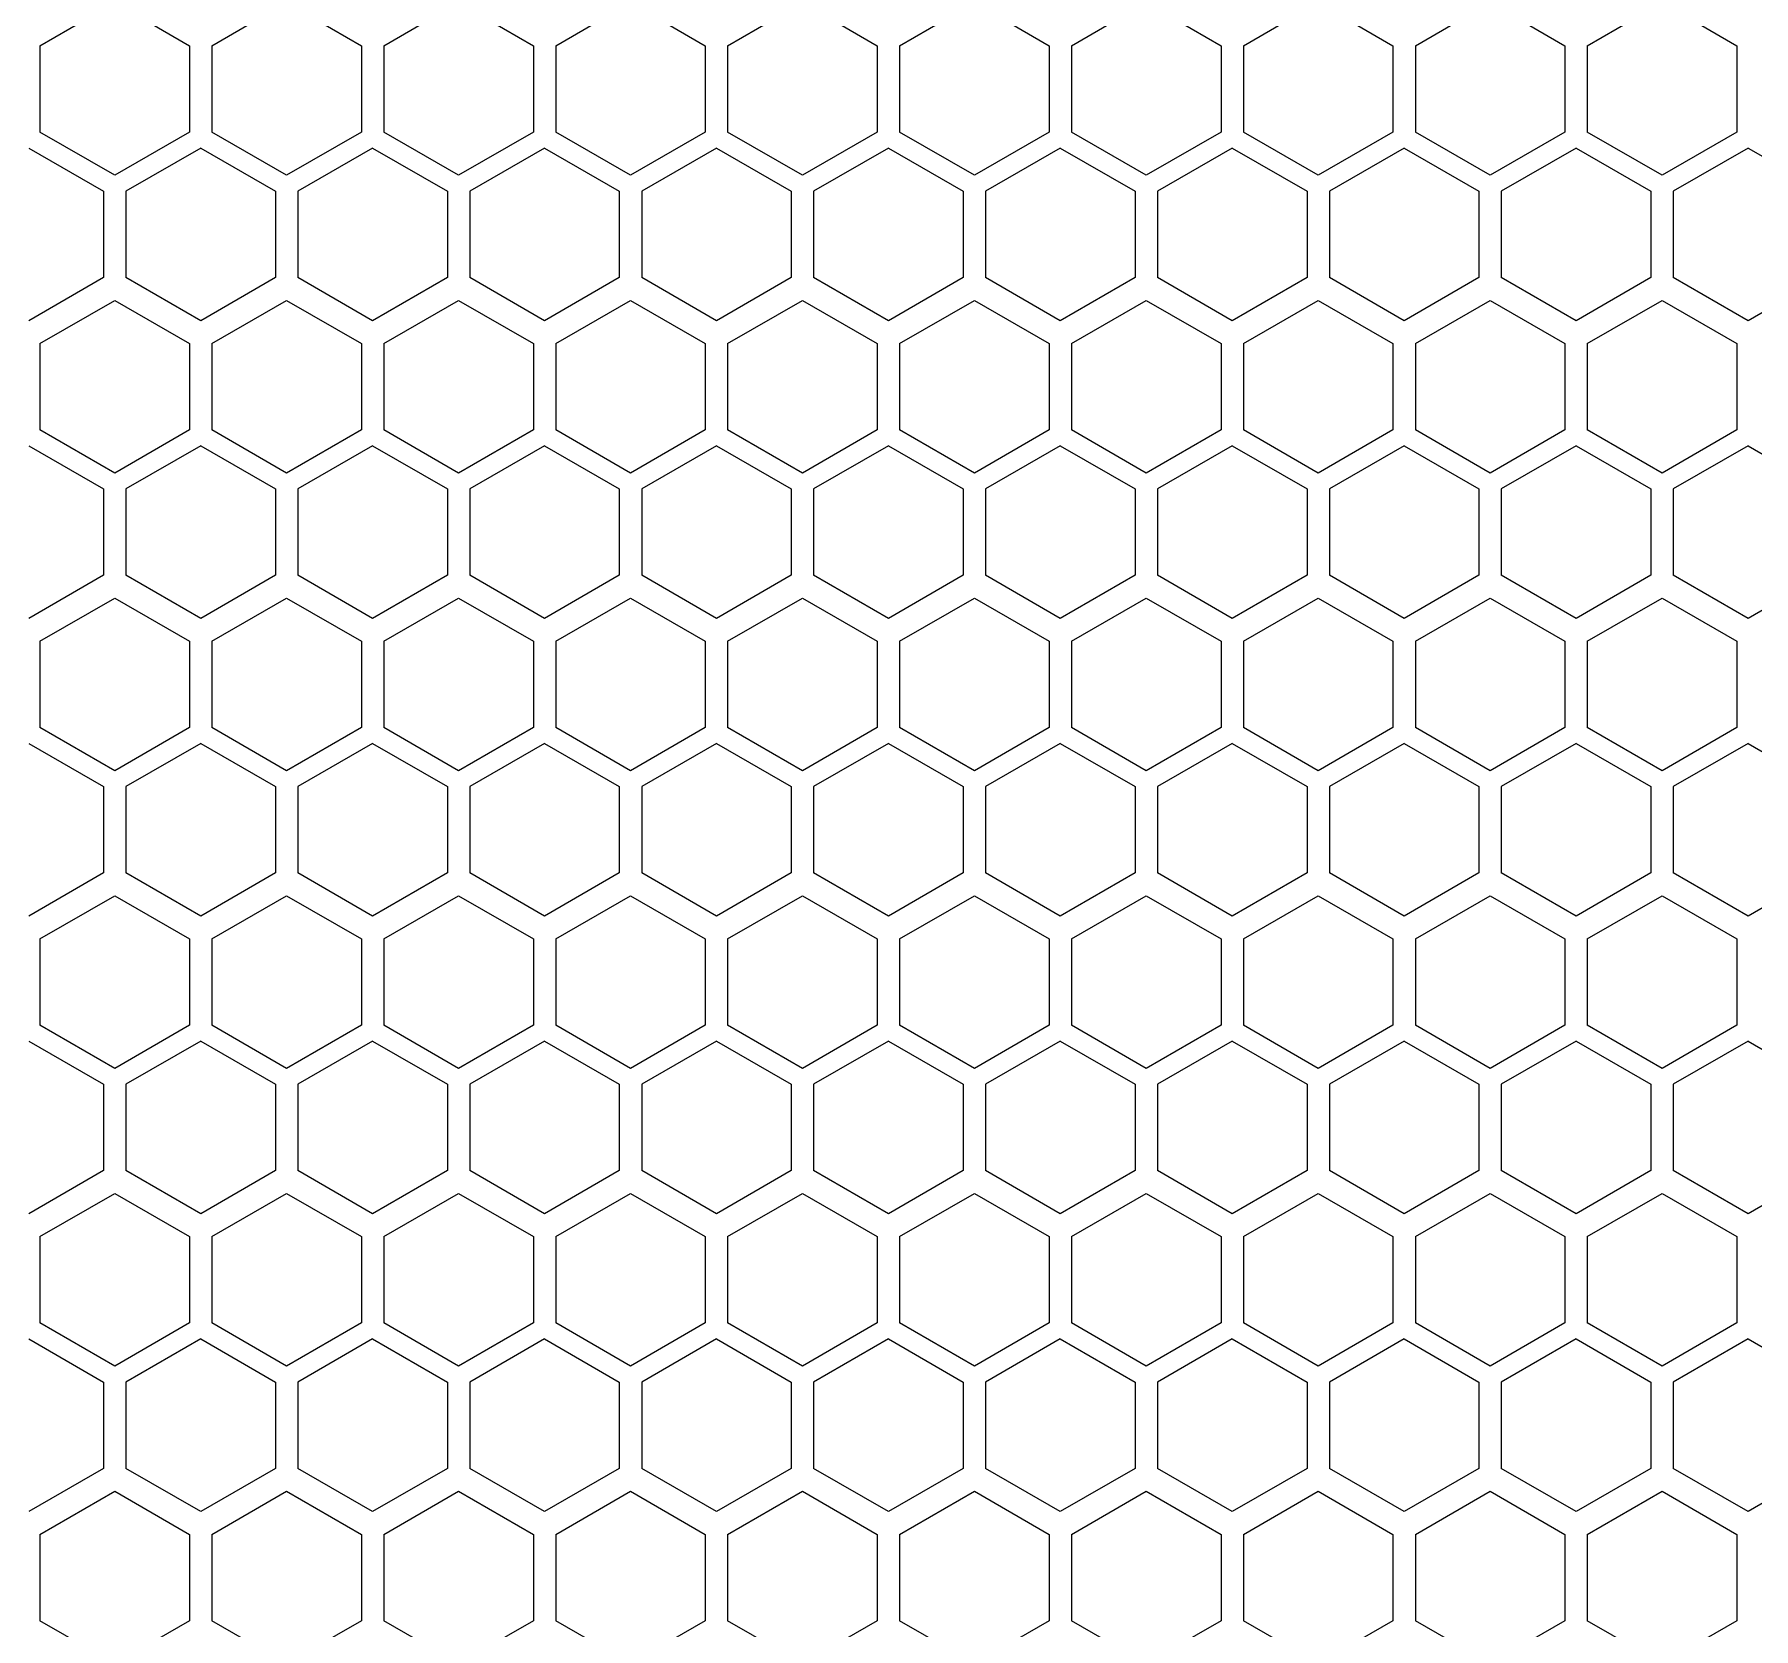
# Model space of a CAD drawing. Extents: x 61367 to 140945, y -1257 to 25588.
# Drawn here: x 91885.2 to 91977.2, y 15887.5 to 15972.8 of the extents above; entities that cross this region are included whole.
import ezdxf

# ---------------------------------------------------------------- set-up
doc = ezdxf.new("R2010")
doc.units = 0
doc.header["$MEASUREMENT"] = 0
doc.layers.get('0').update_dxf_attribs({"linetype": 'CONTINUOUS'})
doc.layers.add('4215-0412-2-1_0', color=7, linetype='CONTINUOUS')

# ---------------------------------------------------------------- blocks, each defined once
blk = doc.blocks.new('RYHTHYT')
at = {"layer": '4215-0412-2-1_0', "color": 7, "linetype": 'Continuous'}
for p, q in [((-33033.862, -67721.455), (-33029.861, -67719.145)), ((-33029.861, -67719.145), (-33025.86, -67721.455)), ((-33024.662, -67721.455), (-33020.661, -67719.145)), ((-33020.661, -67719.145), (-33016.66, -67721.455)), ((-33015.462, -67721.455), (-33011.461, -67719.145)), ((-33011.461, -67719.145), (-33007.46, -67721.455)), ((-33006.262, -67721.455), (-33002.261, -67719.145)), ((-33002.261, -67719.145), (-32998.26, -67721.455)), ((-32997.062, -67721.455), (-32993.061, -67719.145)), ((-32993.061, -67719.145), (-32989.06, -67721.455)), ((-32987.862, -67721.455), (-32983.861, -67719.145)), ((-32983.861, -67719.145), (-32979.86, -67721.455)), ((-32978.662, -67721.455), (-32974.661, -67719.145)), ((-32974.661, -67719.145), (-32970.66, -67721.455)), ((-32969.462, -67721.455), (-32965.461, -67719.145)), ((-32965.461, -67719.145), (-32961.46, -67721.455)), ((-32960.262, -67721.455), (-32956.261, -67719.145)), ((-32956.261, -67719.145), (-32952.26, -67721.455)), ((-32951.062, -67721.455), (-32947.061, -67719.145)), ((-32947.061, -67719.145), (-32943.06, -67721.455)), ((-33033.862, -67721.455), (-33033.862, -67726.075)), ((-33025.86, -67721.455), (-33025.86, -67726.075)), ((-33024.662, -67721.455), (-33024.662, -67726.075)), ((-33016.66, -67721.455), (-33016.66, -67726.075)), ((-33015.462, -67721.455), (-33015.462, -67726.075)), ((-33007.46, -67721.455), (-33007.46, -67726.075)), ((-33006.262, -67721.455), (-33006.262, -67726.075)), ((-32998.26, -67721.455), (-32998.26, -67726.075)), ((-32997.062, -67721.455), (-32997.062, -67726.075)), ((-32989.06, -67721.455), (-32989.06, -67726.075)), ((-32987.862, -67721.455), (-32987.862, -67726.075)), ((-32979.86, -67721.455), (-32979.86, -67726.075)), ((-32978.662, -67721.455), (-32978.662, -67726.075)), ((-32970.66, -67721.455), (-32970.66, -67726.075)), ((-32969.462, -67721.455), (-32969.462, -67726.075)), ((-32961.46, -67721.455), (-32961.46, -67726.075)), ((-32960.262, -67721.455), (-32960.262, -67726.075)), ((-32952.26, -67721.455), (-32952.26, -67726.075)), ((-32951.062, -67721.455), (-32951.062, -67726.075)), ((-32943.06, -67721.455), (-32943.06, -67726.075)), ((-33029.861, -67728.385), (-33033.862, -67726.075)), ((-33025.86, -67726.075), (-33029.861, -67728.385)), ((-33020.661, -67728.385), (-33024.662, -67726.075)), ((-33016.66, -67726.075), (-33020.661, -67728.385)), ((-33011.461, -67728.385), (-33015.462, -67726.075)), ((-33007.46, -67726.075), (-33011.461, -67728.385)), ((-33002.261, -67728.385), (-33006.262, -67726.075)), ((-32998.26, -67726.075), (-33002.261, -67728.385)), ((-32993.061, -67728.385), (-32997.062, -67726.075)), ((-32989.06, -67726.075), (-32993.061, -67728.385)), ((-32983.861, -67728.385), (-32987.862, -67726.075)), ((-32979.86, -67726.075), (-32983.861, -67728.385)), ((-32974.661, -67728.385), (-32978.662, -67726.075)), ((-32970.66, -67726.075), (-32974.661, -67728.385)), ((-32965.461, -67728.385), (-32969.462, -67726.075)), ((-32961.46, -67726.075), (-32965.461, -67728.385)), ((-32956.261, -67728.385), (-32960.262, -67726.075)), ((-32952.26, -67726.075), (-32956.261, -67728.385)), ((-32947.061, -67728.385), (-32951.062, -67726.075)), ((-32943.06, -67726.075), (-32947.061, -67728.385)), ((-33034.461, -67726.925), (-33030.46, -67729.235)), ((-33025.261, -67726.925), (-33029.262, -67729.235)), ((-33025.261, -67726.925), (-33021.26, -67729.235)), ((-33016.061, -67726.925), (-33020.062, -67729.235)), ((-33016.061, -67726.925), (-33012.06, -67729.235)), ((-33006.861, -67726.925), (-33010.862, -67729.235)), ((-33006.861, -67726.925), (-33002.86, -67729.235)), ((-32997.661, -67726.925), (-33001.662, -67729.235)), ((-32997.661, -67726.925), (-32993.66, -67729.235)), ((-32988.461, -67726.925), (-32992.462, -67729.235)), ((-32988.461, -67726.925), (-32984.46, -67729.235)), ((-32979.261, -67726.925), (-32983.262, -67729.235)), ((-32979.261, -67726.925), (-32975.26, -67729.235)), ((-32970.061, -67726.925), (-32974.062, -67729.235)), ((-32970.061, -67726.925), (-32966.06, -67729.235)), ((-32960.861, -67726.925), (-32964.862, -67729.235)), ((-32960.861, -67726.925), (-32956.86, -67729.235)), ((-32951.661, -67726.925), (-32955.662, -67729.235)), ((-32951.661, -67726.925), (-32947.66, -67729.235)), ((-32942.461, -67726.925), (-32946.462, -67729.235)), ((-32942.461, -67726.925), (-32938.46, -67729.235)), ((-33030.46, -67729.235), (-33030.46, -67733.855)), ((-33029.262, -67729.235), (-33029.262, -67733.855)), ((-33021.26, -67729.235), (-33021.26, -67733.855)), ((-33020.062, -67729.235), (-33020.062, -67733.855)), ((-33012.06, -67729.235), (-33012.06, -67733.855)), ((-33010.862, -67729.235), (-33010.862, -67733.855)), ((-33002.86, -67729.235), (-33002.86, -67733.855)), ((-33001.662, -67729.235), (-33001.662, -67733.855)), ((-32993.66, -67729.235), (-32993.66, -67733.855)), ((-32992.462, -67729.235), (-32992.462, -67733.855)), ((-32984.46, -67729.235), (-32984.46, -67733.855)), ((-32983.262, -67729.235), (-32983.262, -67733.855)), ((-32975.26, -67729.235), (-32975.26, -67733.855)), ((-32974.062, -67729.235), (-32974.062, -67733.855)), ((-32966.06, -67729.235), (-32966.06, -67733.855)), ((-32964.862, -67729.235), (-32964.862, -67733.855)), ((-32956.86, -67729.235), (-32956.86, -67733.855)), ((-32955.662, -67729.235), (-32955.662, -67733.855)), ((-32947.66, -67729.235), (-32947.66, -67733.855)), ((-32946.462, -67729.235), (-32946.462, -67733.855)), ((-33030.46, -67733.855), (-33034.461, -67736.165)), ((-33025.261, -67736.165), (-33029.262, -67733.855)), ((-33021.26, -67733.855), (-33025.261, -67736.165)), ((-33016.061, -67736.165), (-33020.062, -67733.855)), ((-33012.06, -67733.855), (-33016.061, -67736.165)), ((-33006.861, -67736.165), (-33010.862, -67733.855)), ((-33002.86, -67733.855), (-33006.861, -67736.165)), ((-32997.661, -67736.165), (-33001.662, -67733.855)), ((-32993.66, -67733.855), (-32997.661, -67736.165)), ((-32988.461, -67736.165), (-32992.462, -67733.855)), ((-32984.46, -67733.855), (-32988.461, -67736.165)), ((-32979.261, -67736.165), (-32983.262, -67733.855)), ((-32975.26, -67733.855), (-32979.261, -67736.165)), ((-32970.061, -67736.165), (-32974.062, -67733.855)), ((-32966.06, -67733.855), (-32970.061, -67736.165)), ((-32960.861, -67736.165), (-32964.862, -67733.855)), ((-32956.86, -67733.855), (-32960.861, -67736.165)), ((-32951.661, -67736.165), (-32955.662, -67733.855)), ((-32947.66, -67733.855), (-32951.661, -67736.165)), ((-32942.461, -67736.165), (-32946.462, -67733.855)), ((-32938.46, -67733.855), (-32942.461, -67736.165)), ((-33033.862, -67737.385), (-33029.861, -67735.075)), ((-33029.861, -67735.075), (-33025.86, -67737.385)), ((-33024.662, -67737.385), (-33020.661, -67735.075)), ((-33020.661, -67735.075), (-33016.66, -67737.385)), ((-33015.462, -67737.385), (-33011.461, -67735.075)), ((-33011.461, -67735.075), (-33007.46, -67737.385)), ((-33006.262, -67737.385), (-33002.261, -67735.075)), ((-33002.261, -67735.075), (-32998.26, -67737.385)), ((-32997.062, -67737.385), (-32993.061, -67735.075)), ((-32993.061, -67735.075), (-32989.06, -67737.385)), ((-32987.862, -67737.385), (-32983.861, -67735.075)), ((-32983.861, -67735.075), (-32979.86, -67737.385)), ((-32978.662, -67737.385), (-32974.661, -67735.075)), ((-32974.661, -67735.075), (-32970.66, -67737.385)), ((-32969.462, -67737.385), (-32965.461, -67735.075)), ((-32965.461, -67735.075), (-32961.46, -67737.385)), ((-32960.262, -67737.385), (-32956.261, -67735.075)), ((-32956.261, -67735.075), (-32952.26, -67737.385)), ((-32951.062, -67737.385), (-32947.061, -67735.075)), ((-32947.061, -67735.075), (-32943.06, -67737.385)), ((-33033.862, -67737.385), (-33033.862, -67742.005)), ((-33025.86, -67737.385), (-33025.86, -67742.005)), ((-33024.662, -67737.385), (-33024.662, -67742.005)), ((-33016.66, -67737.385), (-33016.66, -67742.005)), ((-33015.462, -67737.385), (-33015.462, -67742.005)), ((-33007.46, -67737.385), (-33007.46, -67742.005)), ((-33006.262, -67737.385), (-33006.262, -67742.005)), ((-32998.26, -67737.385), (-32998.26, -67742.005)), ((-32997.062, -67737.385), (-32997.062, -67742.005)), ((-32989.06, -67737.385), (-32989.06, -67742.005)), ((-32987.862, -67737.385), (-32987.862, -67742.005)), ((-32979.86, -67737.385), (-32979.86, -67742.005)), ((-32978.662, -67737.385), (-32978.662, -67742.005)), ((-32970.66, -67737.385), (-32970.66, -67742.005)), ((-32969.462, -67737.385), (-32969.462, -67742.005)), ((-32961.46, -67737.385), (-32961.46, -67742.005)), ((-32960.262, -67737.385), (-32960.262, -67742.005)), ((-32952.26, -67737.385), (-32952.26, -67742.005)), ((-32951.062, -67737.385), (-32951.062, -67742.005)), ((-32943.06, -67737.385), (-32943.06, -67742.005)), ((-33029.861, -67744.315), (-33033.862, -67742.005)), ((-33025.86, -67742.005), (-33029.861, -67744.315)), ((-33020.661, -67744.315), (-33024.662, -67742.005)), ((-33016.66, -67742.005), (-33020.661, -67744.315)), ((-33011.461, -67744.315), (-33015.462, -67742.005)), ((-33007.46, -67742.005), (-33011.461, -67744.315)), ((-33002.261, -67744.315), (-33006.262, -67742.005)), ((-32998.26, -67742.005), (-33002.261, -67744.315)), ((-32993.061, -67744.315), (-32997.062, -67742.005)), ((-32989.06, -67742.005), (-32993.061, -67744.315)), ((-32983.861, -67744.315), (-32987.862, -67742.005)), ((-32979.86, -67742.005), (-32983.861, -67744.315)), ((-32974.661, -67744.315), (-32978.662, -67742.005)), ((-32970.66, -67742.005), (-32974.661, -67744.315)), ((-32965.461, -67744.315), (-32969.462, -67742.005)), ((-32961.46, -67742.005), (-32965.461, -67744.315)), ((-32956.261, -67744.315), (-32960.262, -67742.005)), ((-32952.26, -67742.005), (-32956.261, -67744.315)), ((-32947.061, -67744.315), (-32951.062, -67742.005)), ((-32943.06, -67742.005), (-32947.061, -67744.315)), ((-33034.461, -67742.855), (-33030.46, -67745.165)), ((-33025.261, -67742.855), (-33029.262, -67745.165)), ((-33025.261, -67742.855), (-33021.26, -67745.165)), ((-33016.061, -67742.855), (-33020.062, -67745.165)), ((-33016.061, -67742.855), (-33012.06, -67745.165)), ((-33006.861, -67742.855), (-33010.862, -67745.165)), ((-33006.861, -67742.855), (-33002.86, -67745.165)), ((-32997.661, -67742.855), (-33001.662, -67745.165)), ((-32997.661, -67742.855), (-32993.66, -67745.165)), ((-32988.461, -67742.855), (-32992.462, -67745.165)), ((-32988.461, -67742.855), (-32984.46, -67745.165)), ((-32979.261, -67742.855), (-32983.262, -67745.165)), ((-32979.261, -67742.855), (-32975.26, -67745.165)), ((-32970.061, -67742.855), (-32974.062, -67745.165)), ((-32970.061, -67742.855), (-32966.06, -67745.165)), ((-32960.861, -67742.855), (-32964.862, -67745.165)), ((-32960.861, -67742.855), (-32956.86, -67745.165)), ((-32951.661, -67742.855), (-32955.662, -67745.165)), ((-32951.661, -67742.855), (-32947.66, -67745.165)), ((-32942.461, -67742.855), (-32946.462, -67745.165)), ((-32942.461, -67742.855), (-32938.46, -67745.165)), ((-33030.46, -67745.165), (-33030.46, -67749.785)), ((-33029.262, -67745.165), (-33029.262, -67749.785)), ((-33021.26, -67745.165), (-33021.26, -67749.785)), ((-33020.062, -67745.165), (-33020.062, -67749.785)), ((-33012.06, -67745.165), (-33012.06, -67749.785)), ((-33010.862, -67745.165), (-33010.862, -67749.785)), ((-33002.86, -67745.165), (-33002.86, -67749.785)), ((-33001.662, -67745.165), (-33001.662, -67749.785)), ((-32993.66, -67745.165), (-32993.66, -67749.785)), ((-32992.462, -67745.165), (-32992.462, -67749.785)), ((-32984.46, -67745.165), (-32984.46, -67749.785)), ((-32983.262, -67745.165), (-32983.262, -67749.785)), ((-32975.26, -67745.165), (-32975.26, -67749.785)), ((-32974.062, -67745.165), (-32974.062, -67749.785)), ((-32966.06, -67745.165), (-32966.06, -67749.785)), ((-32964.862, -67745.165), (-32964.862, -67749.785)), ((-32956.86, -67745.165), (-32956.86, -67749.785)), ((-32955.662, -67745.165), (-32955.662, -67749.785)), ((-32947.66, -67745.165), (-32947.66, -67749.785)), ((-32946.462, -67745.165), (-32946.462, -67749.785)), ((-33030.46, -67749.785), (-33034.461, -67752.095)), ((-33025.261, -67752.095), (-33029.262, -67749.785)), ((-33021.26, -67749.785), (-33025.261, -67752.095)), ((-33016.061, -67752.095), (-33020.062, -67749.785)), ((-33012.06, -67749.785), (-33016.061, -67752.095)), ((-33006.861, -67752.095), (-33010.862, -67749.785)), ((-33002.86, -67749.785), (-33006.861, -67752.095)), ((-32997.661, -67752.095), (-33001.662, -67749.785)), ((-32993.66, -67749.785), (-32997.661, -67752.095)), ((-32988.461, -67752.095), (-32992.462, -67749.785)), ((-32984.46, -67749.785), (-32988.461, -67752.095)), ((-32979.261, -67752.095), (-32983.262, -67749.785)), ((-32975.26, -67749.785), (-32979.261, -67752.095)), ((-32970.061, -67752.095), (-32974.062, -67749.785)), ((-32966.06, -67749.785), (-32970.061, -67752.095)), ((-32960.861, -67752.095), (-32964.862, -67749.785)), ((-32956.86, -67749.785), (-32960.861, -67752.095)), ((-32951.661, -67752.095), (-32955.662, -67749.785)), ((-32947.66, -67749.785), (-32951.661, -67752.095)), ((-32942.461, -67752.095), (-32946.462, -67749.785)), ((-32938.46, -67749.785), (-32942.461, -67752.095)), ((-33033.862, -67753.315), (-33029.861, -67751.005)), ((-33029.861, -67751.005), (-33025.86, -67753.315)), ((-33024.662, -67753.315), (-33020.661, -67751.005)), ((-33020.661, -67751.005), (-33016.66, -67753.315)), ((-33015.462, -67753.315), (-33011.461, -67751.005)), ((-33011.461, -67751.005), (-33007.46, -67753.315)), ((-33006.262, -67753.315), (-33002.261, -67751.005)), ((-33002.261, -67751.005), (-32998.26, -67753.315)), ((-32997.062, -67753.315), (-32993.061, -67751.005)), ((-32993.061, -67751.005), (-32989.06, -67753.315)), ((-32987.862, -67753.315), (-32983.861, -67751.005)), ((-32983.861, -67751.005), (-32979.86, -67753.315)), ((-32978.662, -67753.315), (-32974.661, -67751.005)), ((-32974.661, -67751.005), (-32970.66, -67753.315)), ((-32969.462, -67753.315), (-32965.461, -67751.005)), ((-32965.461, -67751.005), (-32961.46, -67753.315)), ((-32960.262, -67753.315), (-32956.261, -67751.005)), ((-32956.261, -67751.005), (-32952.26, -67753.315)), ((-32951.062, -67753.315), (-32947.061, -67751.005)), ((-32947.061, -67751.005), (-32943.06, -67753.315)), ((-33033.862, -67753.315), (-33033.862, -67757.935)), ((-33025.86, -67753.315), (-33025.86, -67757.935)), ((-33024.662, -67753.315), (-33024.662, -67757.935)), ((-33016.66, -67753.315), (-33016.66, -67757.935)), ((-33015.462, -67753.315), (-33015.462, -67757.935)), ((-33007.46, -67753.315), (-33007.46, -67757.935)), ((-33006.262, -67753.315), (-33006.262, -67757.935)), ((-32998.26, -67753.315), (-32998.26, -67757.935)), ((-32997.062, -67753.315), (-32997.062, -67757.935)), ((-32989.06, -67753.315), (-32989.06, -67757.935)), ((-32987.862, -67753.315), (-32987.862, -67757.935)), ((-32979.86, -67753.315), (-32979.86, -67757.935)), ((-32978.662, -67753.315), (-32978.662, -67757.935)), ((-32970.66, -67753.315), (-32970.66, -67757.935)), ((-32969.462, -67753.315), (-32969.462, -67757.935)), ((-32961.46, -67753.315), (-32961.46, -67757.935)), ((-32960.262, -67753.315), (-32960.262, -67757.935)), ((-32952.26, -67753.315), (-32952.26, -67757.935)), ((-32951.062, -67753.315), (-32951.062, -67757.935)), ((-32943.06, -67753.315), (-32943.06, -67757.935)), ((-33029.861, -67760.245), (-33033.862, -67757.935)), ((-33025.86, -67757.935), (-33029.861, -67760.245)), ((-33020.661, -67760.245), (-33024.662, -67757.935)), ((-33016.66, -67757.935), (-33020.661, -67760.245)), ((-33011.461, -67760.245), (-33015.462, -67757.935)), ((-33007.46, -67757.935), (-33011.461, -67760.245)), ((-33002.261, -67760.245), (-33006.262, -67757.935)), ((-32998.26, -67757.935), (-33002.261, -67760.245)), ((-32993.061, -67760.245), (-32997.062, -67757.935)), ((-32989.06, -67757.935), (-32993.061, -67760.245)), ((-32983.861, -67760.245), (-32987.862, -67757.935)), ((-32979.86, -67757.935), (-32983.861, -67760.245)), ((-32974.661, -67760.245), (-32978.662, -67757.935)), ((-32970.66, -67757.935), (-32974.661, -67760.245)), ((-32965.461, -67760.245), (-32969.462, -67757.935)), ((-32961.46, -67757.935), (-32965.461, -67760.245)), ((-32956.261, -67760.245), (-32960.262, -67757.935)), ((-32952.26, -67757.935), (-32956.261, -67760.245)), ((-32947.061, -67760.245), (-32951.062, -67757.935)), ((-32943.06, -67757.935), (-32947.061, -67760.245)), ((-33034.461, -67758.785), (-33030.46, -67761.095)), ((-33025.261, -67758.785), (-33029.262, -67761.095)), ((-33025.261, -67758.785), (-33021.26, -67761.095)), ((-33016.061, -67758.785), (-33020.062, -67761.095)), ((-33016.061, -67758.785), (-33012.06, -67761.095)), ((-33006.861, -67758.785), (-33010.862, -67761.095)), ((-33006.861, -67758.785), (-33002.86, -67761.095)), ((-32997.661, -67758.785), (-33001.662, -67761.095)), ((-32997.661, -67758.785), (-32993.66, -67761.095)), ((-32988.461, -67758.785), (-32992.462, -67761.095)), ((-32988.461, -67758.785), (-32984.46, -67761.095)), ((-32979.261, -67758.785), (-32983.262, -67761.095)), ((-32979.261, -67758.785), (-32975.26, -67761.095)), ((-32970.061, -67758.785), (-32974.062, -67761.095)), ((-32970.061, -67758.785), (-32966.06, -67761.095)), ((-32960.861, -67758.785), (-32964.862, -67761.095)), ((-32960.861, -67758.785), (-32956.86, -67761.095)), ((-32951.661, -67758.785), (-32955.662, -67761.095)), ((-32951.661, -67758.785), (-32947.66, -67761.095)), ((-32942.461, -67758.785), (-32946.462, -67761.095)), ((-32942.461, -67758.785), (-32938.46, -67761.095)), ((-33030.46, -67761.095), (-33030.46, -67765.715)), ((-33029.262, -67761.095), (-33029.262, -67765.715)), ((-33021.26, -67761.095), (-33021.26, -67765.715)), ((-33020.062, -67761.095), (-33020.062, -67765.715)), ((-33012.06, -67761.095), (-33012.06, -67765.715)), ((-33010.862, -67761.095), (-33010.862, -67765.715)), ((-33002.86, -67761.095), (-33002.86, -67765.715)), ((-33001.662, -67761.095), (-33001.662, -67765.715)), ((-32993.66, -67761.095), (-32993.66, -67765.715)), ((-32992.462, -67761.095), (-32992.462, -67765.715)), ((-32984.46, -67761.095), (-32984.46, -67765.715)), ((-32983.262, -67761.095), (-32983.262, -67765.715)), ((-32975.26, -67761.095), (-32975.26, -67765.715)), ((-32974.062, -67761.095), (-32974.062, -67765.715)), ((-32966.06, -67761.095), (-32966.06, -67765.715)), ((-32964.862, -67761.095), (-32964.862, -67765.715)), ((-32956.86, -67761.095), (-32956.86, -67765.715)), ((-32955.662, -67761.095), (-32955.662, -67765.715)), ((-32947.66, -67761.095), (-32947.66, -67765.715)), ((-32946.462, -67761.095), (-32946.462, -67765.715)), ((-33030.46, -67765.715), (-33034.461, -67768.025)), ((-33025.261, -67768.025), (-33029.262, -67765.715)), ((-33021.26, -67765.715), (-33025.261, -67768.025)), ((-33016.061, -67768.025), (-33020.062, -67765.715)), ((-33012.06, -67765.715), (-33016.061, -67768.025)), ((-33006.861, -67768.025), (-33010.862, -67765.715)), ((-33002.86, -67765.715), (-33006.861, -67768.025)), ((-32997.661, -67768.025), (-33001.662, -67765.715)), ((-32993.66, -67765.715), (-32997.661, -67768.025)), ((-32988.461, -67768.025), (-32992.462, -67765.715)), ((-32984.46, -67765.715), (-32988.461, -67768.025)), ((-32979.261, -67768.025), (-32983.262, -67765.715)), ((-32975.26, -67765.715), (-32979.261, -67768.025)), ((-32970.061, -67768.025), (-32974.062, -67765.715)), ((-32966.06, -67765.715), (-32970.061, -67768.025)), ((-32960.861, -67768.025), (-32964.862, -67765.715)), ((-32956.86, -67765.715), (-32960.861, -67768.025)), ((-32951.661, -67768.025), (-32955.662, -67765.715)), ((-32947.66, -67765.715), (-32951.661, -67768.025)), ((-32942.461, -67768.025), (-32946.462, -67765.715)), ((-32938.46, -67765.715), (-32942.461, -67768.025)), ((-33033.862, -67769.245), (-33029.861, -67766.935)), ((-33029.861, -67766.935), (-33025.86, -67769.245)), ((-33024.662, -67769.245), (-33020.661, -67766.935)), ((-33020.661, -67766.935), (-33016.66, -67769.245)), ((-33015.462, -67769.245), (-33011.461, -67766.935)), ((-33011.461, -67766.935), (-33007.46, -67769.245)), ((-33006.262, -67769.245), (-33002.261, -67766.935)), ((-33002.261, -67766.935), (-32998.26, -67769.245)), ((-32997.062, -67769.245), (-32993.061, -67766.935)), ((-32993.061, -67766.935), (-32989.06, -67769.245)), ((-32987.862, -67769.245), (-32983.861, -67766.935)), ((-32983.861, -67766.935), (-32979.86, -67769.245)), ((-32978.662, -67769.245), (-32974.661, -67766.935)), ((-32974.661, -67766.935), (-32970.66, -67769.245)), ((-32969.462, -67769.245), (-32965.461, -67766.935)), ((-32965.461, -67766.935), (-32961.46, -67769.245)), ((-32960.262, -67769.245), (-32956.261, -67766.935)), ((-32956.261, -67766.935), (-32952.26, -67769.245)), ((-32951.062, -67769.245), (-32947.061, -67766.935)), ((-32947.061, -67766.935), (-32943.06, -67769.245)), ((-33033.862, -67769.245), (-33033.862, -67773.865)), ((-33025.86, -67769.245), (-33025.86, -67773.865)), ((-33024.662, -67769.245), (-33024.662, -67773.865)), ((-33016.66, -67769.245), (-33016.66, -67773.865)), ((-33015.462, -67769.245), (-33015.462, -67773.865)), ((-33007.46, -67769.245), (-33007.46, -67773.865)), ((-33006.262, -67769.245), (-33006.262, -67773.865)), ((-32998.26, -67769.245), (-32998.26, -67773.865)), ((-32997.062, -67769.245), (-32997.062, -67773.865)), ((-32989.06, -67769.245), (-32989.06, -67773.865)), ((-32987.862, -67769.245), (-32987.862, -67773.865)), ((-32979.86, -67769.245), (-32979.86, -67773.865)), ((-32978.662, -67769.245), (-32978.662, -67773.865)), ((-32970.66, -67769.245), (-32970.66, -67773.865)), ((-32969.462, -67769.245), (-32969.462, -67773.865)), ((-32961.46, -67769.245), (-32961.46, -67773.865)), ((-32960.262, -67769.245), (-32960.262, -67773.865)), ((-32952.26, -67769.245), (-32952.26, -67773.865)), ((-32951.062, -67769.245), (-32951.062, -67773.865)), ((-32943.06, -67769.245), (-32943.06, -67773.865)), ((-33029.861, -67776.175), (-33033.862, -67773.865)), ((-33025.86, -67773.865), (-33029.861, -67776.175)), ((-33020.661, -67776.175), (-33024.662, -67773.865)), ((-33016.66, -67773.865), (-33020.661, -67776.175)), ((-33011.461, -67776.175), (-33015.462, -67773.865)), ((-33007.46, -67773.865), (-33011.461, -67776.175)), ((-33002.261, -67776.175), (-33006.262, -67773.865)), ((-32998.26, -67773.865), (-33002.261, -67776.175)), ((-32993.061, -67776.175), (-32997.062, -67773.865)), ((-32989.06, -67773.865), (-32993.061, -67776.175)), ((-32983.861, -67776.175), (-32987.862, -67773.865)), ((-32979.86, -67773.865), (-32983.861, -67776.175)), ((-32974.661, -67776.175), (-32978.662, -67773.865)), ((-32970.66, -67773.865), (-32974.661, -67776.175)), ((-32965.461, -67776.175), (-32969.462, -67773.865)), ((-32961.46, -67773.865), (-32965.461, -67776.175)), ((-32956.261, -67776.175), (-32960.262, -67773.865)), ((-32952.26, -67773.865), (-32956.261, -67776.175)), ((-32947.061, -67776.175), (-32951.062, -67773.865)), ((-32943.06, -67773.865), (-32947.061, -67776.175)), ((-33034.461, -67774.715), (-33030.46, -67777.025)), ((-33025.261, -67774.715), (-33029.262, -67777.025)), ((-33025.261, -67774.715), (-33021.26, -67777.025)), ((-33016.061, -67774.715), (-33020.062, -67777.025)), ((-33016.061, -67774.715), (-33012.06, -67777.025)), ((-33006.861, -67774.715), (-33010.862, -67777.025)), ((-33006.861, -67774.715), (-33002.86, -67777.025)), ((-32997.661, -67774.715), (-33001.662, -67777.025)), ((-32997.661, -67774.715), (-32993.66, -67777.025)), ((-32988.461, -67774.715), (-32992.462, -67777.025)), ((-32988.461, -67774.715), (-32984.46, -67777.025)), ((-32979.261, -67774.715), (-32983.262, -67777.025)), ((-32979.261, -67774.715), (-32975.26, -67777.025)), ((-32970.061, -67774.715), (-32974.062, -67777.025)), ((-32970.061, -67774.715), (-32966.06, -67777.025)), ((-32960.861, -67774.715), (-32964.862, -67777.025)), ((-32960.861, -67774.715), (-32956.86, -67777.025)), ((-32951.661, -67774.715), (-32955.662, -67777.025)), ((-32951.661, -67774.715), (-32947.66, -67777.025)), ((-32942.461, -67774.715), (-32946.462, -67777.025)), ((-32942.461, -67774.715), (-32938.46, -67777.025)), ((-33030.46, -67777.025), (-33030.46, -67781.645)), ((-33029.262, -67777.025), (-33029.262, -67781.645)), ((-33021.26, -67777.025), (-33021.26, -67781.645)), ((-33020.062, -67777.025), (-33020.062, -67781.645)), ((-33012.06, -67777.025), (-33012.06, -67781.645)), ((-33010.862, -67777.025), (-33010.862, -67781.645)), ((-33002.86, -67777.025), (-33002.86, -67781.645)), ((-33001.662, -67777.025), (-33001.662, -67781.645)), ((-32993.66, -67777.025), (-32993.66, -67781.645)), ((-32992.462, -67777.025), (-32992.462, -67781.645)), ((-32984.46, -67777.025), (-32984.46, -67781.645)), ((-32983.262, -67777.025), (-32983.262, -67781.645)), ((-32975.26, -67777.025), (-32975.26, -67781.645)), ((-32974.062, -67777.025), (-32974.062, -67781.645)), ((-32966.06, -67777.025), (-32966.06, -67781.645)), ((-32964.862, -67777.025), (-32964.862, -67781.645)), ((-32956.86, -67777.025), (-32956.86, -67781.645)), ((-32955.662, -67777.025), (-32955.662, -67781.645)), ((-32947.66, -67777.025), (-32947.66, -67781.645)), ((-32946.462, -67777.025), (-32946.462, -67781.645)), ((-33030.46, -67781.645), (-33034.461, -67783.955)), ((-33025.261, -67783.955), (-33029.262, -67781.645)), ((-33021.26, -67781.645), (-33025.261, -67783.955)), ((-33016.061, -67783.955), (-33020.062, -67781.645)), ((-33012.06, -67781.645), (-33016.061, -67783.955)), ((-33006.861, -67783.955), (-33010.862, -67781.645)), ((-33002.86, -67781.645), (-33006.861, -67783.955)), ((-32997.661, -67783.955), (-33001.662, -67781.645)), ((-32993.66, -67781.645), (-32997.661, -67783.955)), ((-32988.461, -67783.955), (-32992.462, -67781.645)), ((-32984.46, -67781.645), (-32988.461, -67783.955)), ((-32979.261, -67783.955), (-32983.262, -67781.645)), ((-32975.26, -67781.645), (-32979.261, -67783.955)), ((-32970.061, -67783.955), (-32974.062, -67781.645)), ((-32966.06, -67781.645), (-32970.061, -67783.955)), ((-32960.861, -67783.955), (-32964.862, -67781.645)), ((-32956.86, -67781.645), (-32960.861, -67783.955)), ((-32951.661, -67783.955), (-32955.662, -67781.645)), ((-32947.66, -67781.645), (-32951.661, -67783.955)), ((-32942.461, -67783.955), (-32946.462, -67781.645)), ((-32938.46, -67781.645), (-32942.461, -67783.955)), ((-33033.862, -67785.175), (-33029.861, -67782.865)), ((-33029.861, -67782.865), (-33025.86, -67785.175)), ((-33024.662, -67785.175), (-33020.661, -67782.865)), ((-33020.661, -67782.865), (-33016.66, -67785.175)), ((-33015.462, -67785.175), (-33011.461, -67782.865)), ((-33011.461, -67782.865), (-33007.46, -67785.175)), ((-33006.262, -67785.175), (-33002.261, -67782.865)), ((-33002.261, -67782.865), (-32998.26, -67785.175)), ((-32997.062, -67785.175), (-32993.061, -67782.865)), ((-32993.061, -67782.865), (-32989.06, -67785.175)), ((-32987.862, -67785.175), (-32983.861, -67782.865)), ((-32983.861, -67782.865), (-32979.86, -67785.175)), ((-32978.662, -67785.175), (-32974.661, -67782.865)), ((-32974.661, -67782.865), (-32970.66, -67785.175)), ((-32969.462, -67785.175), (-32965.461, -67782.865)), ((-32965.461, -67782.865), (-32961.46, -67785.175)), ((-32960.262, -67785.175), (-32956.261, -67782.865)), ((-32956.261, -67782.865), (-32952.26, -67785.175)), ((-32951.062, -67785.175), (-32947.061, -67782.865)), ((-32947.061, -67782.865), (-32943.06, -67785.175)), ((-33033.862, -67785.175), (-33033.862, -67789.795)), ((-33025.86, -67785.175), (-33025.86, -67789.795)), ((-33024.662, -67785.175), (-33024.662, -67789.795)), ((-33016.66, -67785.175), (-33016.66, -67789.795)), ((-33015.462, -67785.175), (-33015.462, -67789.795)), ((-33007.46, -67785.175), (-33007.46, -67789.795)), ((-33006.262, -67785.175), (-33006.262, -67789.795)), ((-32998.26, -67785.175), (-32998.26, -67789.795)), ((-32997.062, -67785.175), (-32997.062, -67789.795)), ((-32989.06, -67785.175), (-32989.06, -67789.795)), ((-32987.862, -67785.175), (-32987.862, -67789.795)), ((-32979.86, -67785.175), (-32979.86, -67789.795)), ((-32978.662, -67785.175), (-32978.662, -67789.795)), ((-32970.66, -67785.175), (-32970.66, -67789.795)), ((-32969.462, -67785.175), (-32969.462, -67789.795)), ((-32961.46, -67785.175), (-32961.46, -67789.795)), ((-32960.262, -67785.175), (-32960.262, -67789.795)), ((-32952.26, -67785.175), (-32952.26, -67789.795)), ((-32951.062, -67785.175), (-32951.062, -67789.795)), ((-32943.06, -67785.175), (-32943.06, -67789.795)), ((-33029.861, -67792.105), (-33033.862, -67789.795)), ((-33025.86, -67789.795), (-33029.861, -67792.105)), ((-33020.661, -67792.105), (-33024.662, -67789.795)), ((-33016.66, -67789.795), (-33020.661, -67792.105)), ((-33011.461, -67792.105), (-33015.462, -67789.795)), ((-33007.46, -67789.795), (-33011.461, -67792.105)), ((-33002.261, -67792.105), (-33006.262, -67789.795)), ((-32998.26, -67789.795), (-33002.261, -67792.105)), ((-32993.061, -67792.105), (-32997.062, -67789.795)), ((-32989.06, -67789.795), (-32993.061, -67792.105)), ((-32983.861, -67792.105), (-32987.862, -67789.795)), ((-32979.86, -67789.795), (-32983.861, -67792.105)), ((-32974.661, -67792.105), (-32978.662, -67789.795)), ((-32970.66, -67789.795), (-32974.661, -67792.105)), ((-32965.461, -67792.105), (-32969.462, -67789.795)), ((-32961.46, -67789.795), (-32965.461, -67792.105)), ((-32956.261, -67792.105), (-32960.262, -67789.795)), ((-32952.26, -67789.795), (-32956.261, -67792.105)), ((-32947.061, -67792.105), (-32951.062, -67789.795)), ((-32943.06, -67789.795), (-32947.061, -67792.105)), ((-33034.461, -67790.645), (-33030.46, -67792.955)), ((-33025.261, -67790.645), (-33029.262, -67792.955)), ((-33025.261, -67790.645), (-33021.26, -67792.955)), ((-33016.061, -67790.645), (-33020.062, -67792.955)), ((-33016.061, -67790.645), (-33012.06, -67792.955)), ((-33006.861, -67790.645), (-33010.862, -67792.955)), ((-33006.861, -67790.645), (-33002.86, -67792.955)), ((-32997.661, -67790.645), (-33001.662, -67792.955)), ((-32997.661, -67790.645), (-32993.66, -67792.955)), ((-32988.461, -67790.645), (-32992.462, -67792.955)), ((-32988.461, -67790.645), (-32984.46, -67792.955)), ((-32979.261, -67790.645), (-32983.262, -67792.955)), ((-32979.261, -67790.645), (-32975.26, -67792.955)), ((-32970.061, -67790.645), (-32974.062, -67792.955)), ((-32970.061, -67790.645), (-32966.06, -67792.955)), ((-32960.861, -67790.645), (-32964.862, -67792.955)), ((-32960.861, -67790.645), (-32956.86, -67792.955)), ((-32951.661, -67790.645), (-32955.662, -67792.955)), ((-32951.661, -67790.645), (-32947.66, -67792.955)), ((-32942.461, -67790.645), (-32946.462, -67792.955)), ((-32942.461, -67790.645), (-32938.46, -67792.955)), ((-33030.46, -67792.955), (-33030.46, -67797.575)), ((-33029.262, -67792.955), (-33029.262, -67797.575)), ((-33021.26, -67792.955), (-33021.26, -67797.575)), ((-33020.062, -67792.955), (-33020.062, -67797.575)), ((-33012.06, -67792.955), (-33012.06, -67797.575)), ((-33010.862, -67792.955), (-33010.862, -67797.575)), ((-33002.86, -67792.955), (-33002.86, -67797.575)), ((-33001.662, -67792.955), (-33001.662, -67797.575)), ((-32993.66, -67792.955), (-32993.66, -67797.575)), ((-32992.462, -67792.955), (-32992.462, -67797.575)), ((-32984.46, -67792.955), (-32984.46, -67797.575)), ((-32983.262, -67792.955), (-32983.262, -67797.575)), ((-32975.26, -67792.955), (-32975.26, -67797.575)), ((-32974.062, -67792.955), (-32974.062, -67797.575)), ((-32966.06, -67792.955), (-32966.06, -67797.575)), ((-32964.862, -67792.955), (-32964.862, -67797.575)), ((-32956.86, -67792.955), (-32956.86, -67797.575)), ((-32955.662, -67792.955), (-32955.662, -67797.575)), ((-32947.66, -67792.955), (-32947.66, -67797.575)), ((-32946.462, -67792.955), (-32946.462, -67797.575)), ((-33030.46, -67797.575), (-33034.461, -67799.885)), ((-33025.261, -67799.885), (-33029.262, -67797.575)), ((-33021.26, -67797.575), (-33025.261, -67799.885)), ((-33016.061, -67799.885), (-33020.062, -67797.575)), ((-33012.06, -67797.575), (-33016.061, -67799.885)), ((-33006.861, -67799.885), (-33010.862, -67797.575)), ((-33002.86, -67797.575), (-33006.861, -67799.885)), ((-32997.661, -67799.885), (-33001.662, -67797.575)), ((-32993.66, -67797.575), (-32997.661, -67799.885)), ((-32988.461, -67799.885), (-32992.462, -67797.575)), ((-32984.46, -67797.575), (-32988.461, -67799.885)), ((-32979.261, -67799.885), (-32983.262, -67797.575)), ((-32975.26, -67797.575), (-32979.261, -67799.885)), ((-32970.061, -67799.885), (-32974.062, -67797.575)), ((-32966.06, -67797.575), (-32970.061, -67799.885)), ((-32960.861, -67799.885), (-32964.862, -67797.575)), ((-32956.86, -67797.575), (-32960.861, -67799.885)), ((-32951.661, -67799.885), (-32955.662, -67797.575)), ((-32947.66, -67797.575), (-32951.661, -67799.885)), ((-32942.461, -67799.885), (-32946.462, -67797.575)), ((-32938.46, -67797.575), (-32942.461, -67799.885)), ((-33033.862, -67801.105), (-33029.861, -67798.795)), ((-33029.861, -67798.795), (-33025.86, -67801.105)), ((-33024.662, -67801.105), (-33020.661, -67798.795)), ((-33020.661, -67798.795), (-33016.66, -67801.105)), ((-33015.462, -67801.105), (-33011.461, -67798.795)), ((-33011.461, -67798.795), (-33007.46, -67801.105)), ((-33006.262, -67801.105), (-33002.261, -67798.795)), ((-33002.261, -67798.795), (-32998.26, -67801.105)), ((-32997.062, -67801.105), (-32993.061, -67798.795)), ((-32993.061, -67798.795), (-32989.06, -67801.105)), ((-32987.862, -67801.105), (-32983.861, -67798.795)), ((-32983.861, -67798.795), (-32979.86, -67801.105)), ((-32978.662, -67801.105), (-32974.661, -67798.795)), ((-32974.661, -67798.795), (-32970.66, -67801.105)), ((-32969.462, -67801.105), (-32965.461, -67798.795)), ((-32965.461, -67798.795), (-32961.46, -67801.105)), ((-32960.262, -67801.105), (-32956.261, -67798.795)), ((-32956.261, -67798.795), (-32952.26, -67801.105)), ((-32951.062, -67801.105), (-32947.061, -67798.795)), ((-32947.061, -67798.795), (-32943.06, -67801.105)), ((-33033.862, -67801.105), (-33033.862, -67805.725)), ((-33025.86, -67801.105), (-33025.86, -67805.725)), ((-33024.662, -67801.105), (-33024.662, -67805.725)), ((-33016.66, -67801.105), (-33016.66, -67805.725)), ((-33015.462, -67801.105), (-33015.462, -67805.725)), ((-33007.46, -67801.105), (-33007.46, -67805.725)), ((-33006.262, -67801.105), (-33006.262, -67805.725)), ((-32998.26, -67801.105), (-32998.26, -67805.725)), ((-32997.062, -67801.105), (-32997.062, -67805.725)), ((-32989.06, -67801.105), (-32989.06, -67805.725)), ((-32987.862, -67801.105), (-32987.862, -67805.725)), ((-32979.86, -67801.105), (-32979.86, -67805.725)), ((-32978.662, -67801.105), (-32978.662, -67805.725)), ((-32970.66, -67801.105), (-32970.66, -67805.725)), ((-32969.462, -67801.105), (-32969.462, -67805.725)), ((-32961.46, -67801.105), (-32961.46, -67805.725)), ((-32960.262, -67801.105), (-32960.262, -67805.725)), ((-32952.26, -67801.105), (-32952.26, -67805.725)), ((-32951.062, -67801.105), (-32951.062, -67805.725)), ((-32943.06, -67801.105), (-32943.06, -67805.725)), ((-33029.861, -67808.035), (-33033.862, -67805.725)), ((-33025.86, -67805.725), (-33029.861, -67808.035)), ((-33020.661, -67808.035), (-33024.662, -67805.725)), ((-33016.66, -67805.725), (-33020.661, -67808.035)), ((-33011.461, -67808.035), (-33015.462, -67805.725)), ((-33007.46, -67805.725), (-33011.461, -67808.035)), ((-33002.261, -67808.035), (-33006.262, -67805.725)), ((-32998.26, -67805.725), (-33002.261, -67808.035)), ((-32993.061, -67808.035), (-32997.062, -67805.725)), ((-32989.06, -67805.725), (-32993.061, -67808.035)), ((-32983.861, -67808.035), (-32987.862, -67805.725)), ((-32979.86, -67805.725), (-32983.861, -67808.035)), ((-32974.661, -67808.035), (-32978.662, -67805.725)), ((-32970.66, -67805.725), (-32974.661, -67808.035)), ((-32965.461, -67808.035), (-32969.462, -67805.725)), ((-32961.46, -67805.725), (-32965.461, -67808.035)), ((-32956.261, -67808.035), (-32960.262, -67805.725)), ((-32952.26, -67805.725), (-32956.261, -67808.035)), ((-32947.061, -67808.035), (-32951.062, -67805.725)), ((-32943.06, -67805.725), (-32947.061, -67808.035))]:
    blk.add_line(p, q, dxfattribs=at)

msp = doc.modelspace()

# ---------------------------------------------------------------- block references
at = {"lineweight": -3}
msp.add_blockref('RYHTHYT', (124919.399, 83693.606), dxfattribs=at)

doc.saveas('drawing.dxf')
